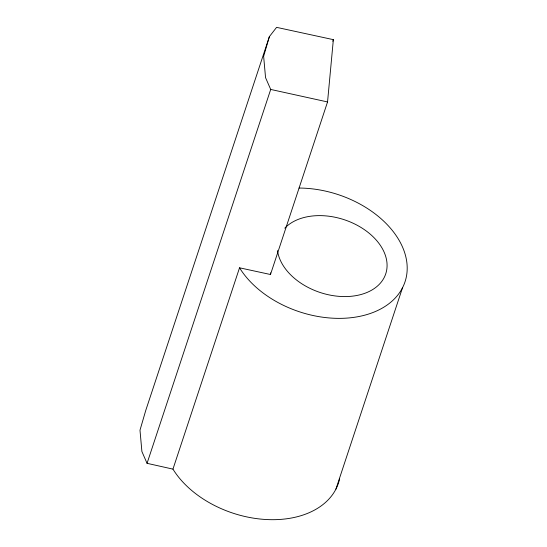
<?xml version="1.0" encoding="UTF-8"?>
<svg xmlns="http://www.w3.org/2000/svg" width="547" height="547" viewBox="0 0 547 547"><rect width="100%" height="100%" fill="white"/><g stroke="black" fill="none" stroke-linecap="round" stroke-linejoin="round"><path stroke-width="0.82" d="M339.653 478.707A90.829 61.715 18.3 0 1 265.869 519.5A90.829 61.715 18.3 0 1 172.955 469.128L239.538 267.804L270.485 274.512L270.642 272.823M270.485 274.512L327.55 101.947L333.355 39.651L276.597 27.35L269.377 36.628L145.728 410.51L139.991 430.202L141.905 451.555L147.054 463.323L172.955 469.128M269.377 36.628L263.64 56.32L265.555 77.667L270.703 89.441L147.054 463.323M332.815 41.271L333.355 39.651M335.926 489.114L402.503 287.79M327.55 101.947L270.703 89.441M299.004 188.045A90.829 61.715 18.3 0 1 403.166 248.557A90.829 61.715 18.3 0 1 351.653 317.65A90.829 61.715 18.3 0 1 239.538 267.804M284.782 228.181A56.423 38.338 18.3 0 1 373.232 236.899A56.423 38.338 18.3 0 1 354.114 295.934A56.423 38.338 18.3 0 1 277.527 250.594"/></g></svg>
